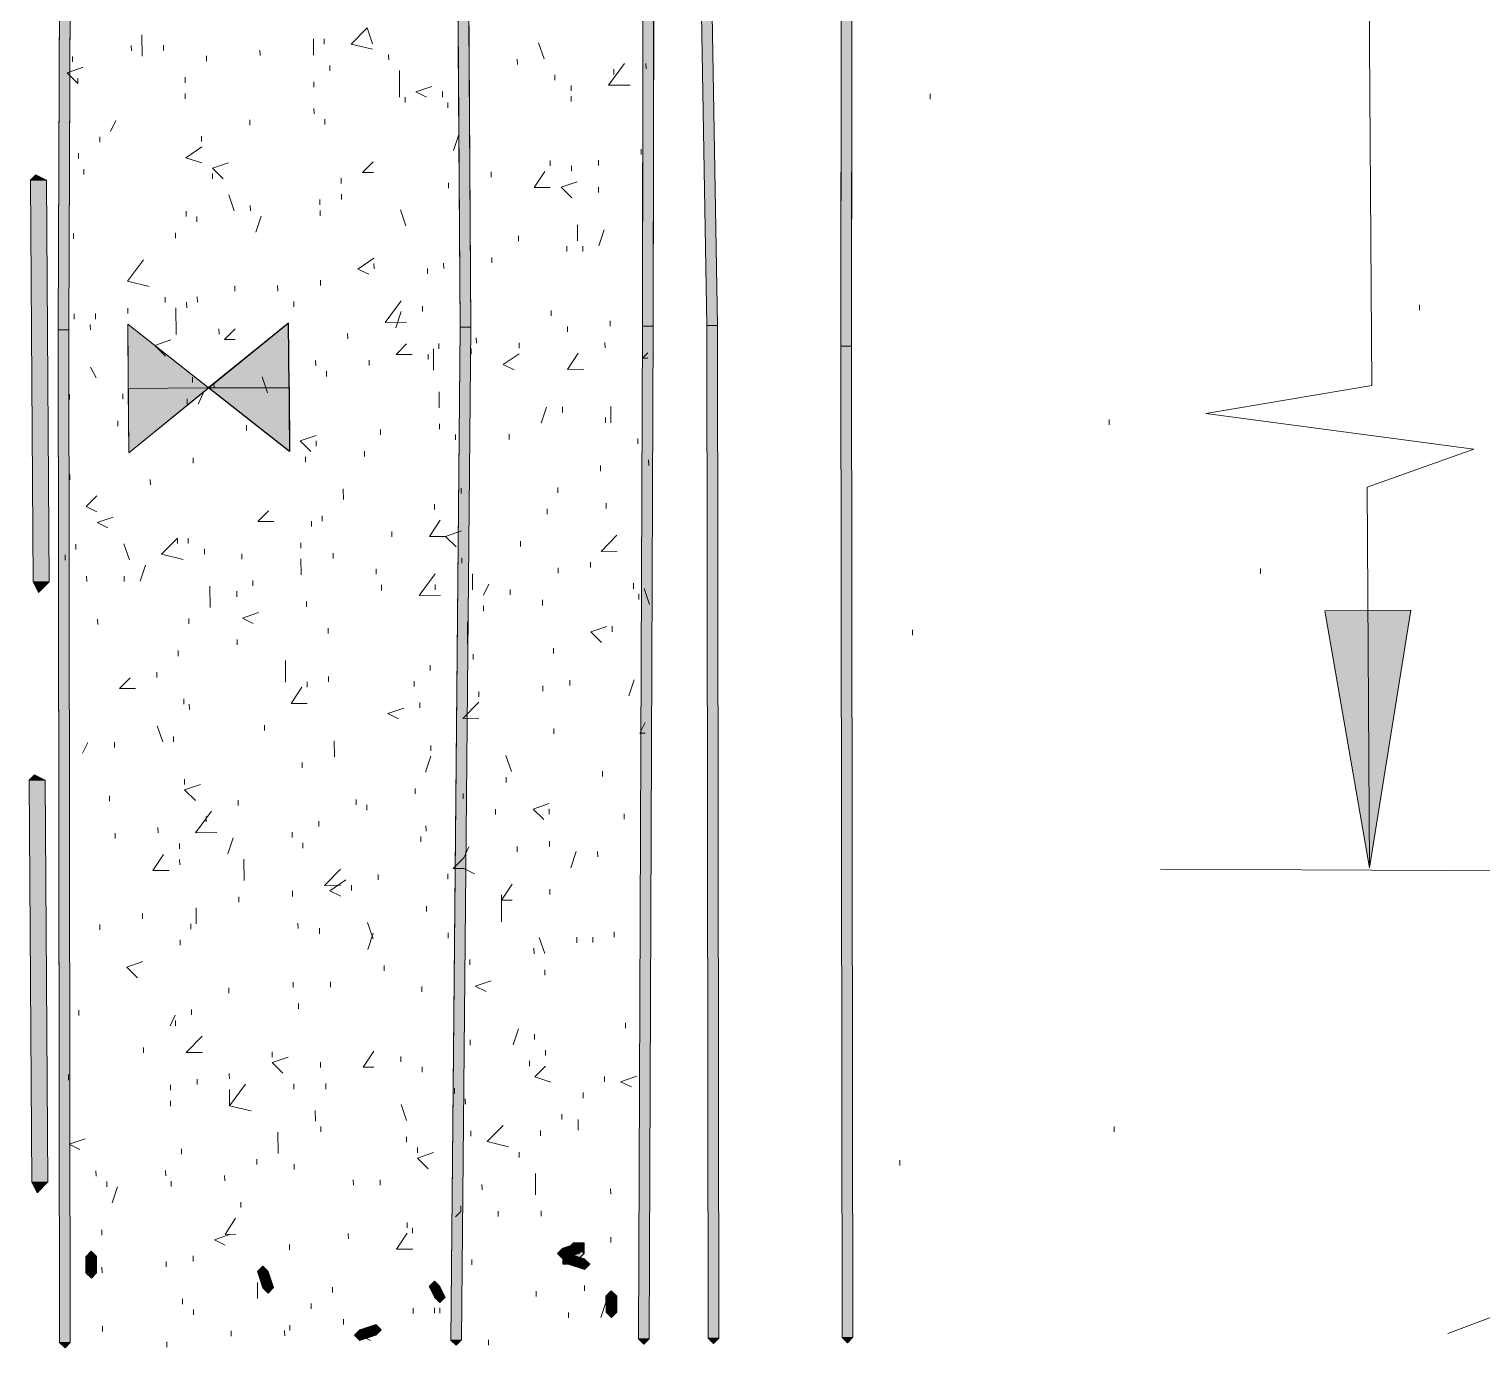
# Model space of a CAD drawing. Header units: inches. Extents: x -5728 to 15181, y 9834 to 15140.
# Drawn here: x 6660.5 to 6877.4, y 9968.1 to 10165.1 of the extents above; entities that cross this region are included whole.
import ezdxf

# ---------------------------------------------------------------- set-up
doc = ezdxf.new("R2010")
doc.units = ezdxf.units.IN
doc.header["$MEASUREMENT"] = 0
doc.linetypes.add('IMPORT-DASHEDX2 _4_', pattern=[0.1125, 0.075, -0.0375])
for name, color, linetype, lineweight in [('PDF_Geometry', 1, 'Continuous', 9), ('PDF_Solid Fills', 1, 'Continuous', 9), ('site plan converted for PDF_dwg', 1, 'Continuous', 9)]:
    doc.layers.add(name, color=color, linetype=linetype, lineweight=lineweight)

# ---------------------------------------------------------------- blocks, each defined once
blk = doc.blocks.new('site plan converted for PDF_dwg-1480341-SITE PLAN')
at = {"layer": 'PDF_Solid Fills'}
for points in [[(4639.32, 237), (4640.92, 237), (4643.32, 540.2), (4641.72, 540.2), (4640.03, 327.07)], [(4522.52, 240.2), (4524.12, 240.2), (4527.32, 539.4), (4525.72, 539.4), (4523.46, 327.85)], [(4582.52, 240.2), (4584.12, 240.2), (4584.12, 339.4), (4582.52, 339.4), (4582.52, 327.45)], [(4609.72, 240.2), (4611.32, 240.2), (4612.12, 333.8), (4610.52, 333.8), (4610.46, 327.26)], [(4518.52, 262.6), (4519.32, 263.4), (4520.92, 262.6), (4519.32, 262.6)], [(4521.72, 89), (4523.32, 89), (4524.12, 240.2), (4522.52, 240.2), (4522.12, 164.29)], [(4580.12, 89), (4581.72, 89), (4584.12, 240.2), (4582.52, 240.2), (4581.31, 163.89)], [(4608.12, 89), (4609.72, 89), (4611.32, 240.2), (4609.72, 240.2)], [(4638.52, 89), (4640.12, 89), (4640.92, 237), (4639.32, 237)], [(4519.32, 201), (4518.52, 202.6), (4520.92, 202.6)], [(4517.72, 173), (4518.52, 173.8), (4520.12, 173), (4518.52, 173)], [(4518.52, 111.4), (4517.72, 113), (4520.12, 113)], [(4525.72, 101.8), (4526.52, 102.6), (4527.32, 101.8), (4526.52, 101.8)], [(4596.92, 101), (4596.12, 101.8), (4596.92, 102.6), (4596.92, 101.8)], [(4596.92, 101), (4599.32, 101.8), (4599.32, 103.4), (4596.92, 102.6)], [(4600.12, 101.8), (4598.52, 103.4), (4600.12, 103.4)], [(4599.32, 101.8), (4599.32, 103.4), (4600.12, 102.6)], [(4525.72, 99.4), (4527.32, 99.4), (4527.32, 101.8), (4525.72, 101.8)], [(4551.32, 99.4), (4552.12, 100.2), (4552.92, 99.4), (4552.12, 99.4)], [(4600.12, 99.4), (4600.12, 101), (4597.72, 101.8), (4597.72, 100.2)], [(4600.12, 99.4), (4600.12, 101), (4600.92, 100.2)], [(4526.52, 98.6), (4525.72, 99.4), (4527.32, 99.4)], [(4552.12, 97), (4553.72, 97), (4552.92, 99.4), (4551.32, 99.4)], [(4576.92, 97), (4577.72, 97.8), (4578.52, 97), (4577.72, 97)], [(4552.92, 96.2), (4552.12, 97), (4553.72, 97)], [(4577.72, 95.4), (4579.32, 95.4), (4578.52, 97), (4576.92, 97)], [(4603.32, 95.4), (4604.12, 96.2), (4604.92, 95.4), (4604.12, 95.4)], [(4603.32, 93), (4604.92, 93), (4604.92, 95.4), (4603.32, 95.4)], [(4566.52, 89), (4568.92, 89.8), (4568.92, 91.4), (4566.52, 90.6)], [(4568.92, 89.8), (4568.92, 91.4), (4569.72, 90.6)], [(4522.52, 88.2), (4521.72, 89), (4523.32, 89)], [(4608.92, 88.2), (4608.12, 89), (4609.72, 89)], [(4619.32, 88.2), (4618.52, 89), (4620.12, 89)]]:
    blk.add_hatch(color=147, dxfattribs=at).paths.add_polyline_path(points, flags=0)
at = {"layer": 'PDF_Solid Fills', "linetype": 'IMPORT-DASHEDX2 _4_'}
for points in [[(4619.32, 240.2), (4620.92, 240.24), (4619.32, 397), (4617.72, 397), (4619.32, 240.22)], [(4518.52, 202.6), (4520.92, 202.6), (4520.92, 262.6), (4518.52, 262.6)], [(4618.52, 89), (4620.12, 89), (4620.92, 240.2), (4619.32, 240.2), (4618.53, 90.79)], [(4517.72, 113), (4520.12, 113), (4520.12, 173), (4517.72, 173), (4517.72, 116.88)], [(4598.52, 100.2), (4600.12, 101.8), (4598.52, 103.4), (4596.92, 101.8)]]:
    blk.add_hatch(color=147, dxfattribs=at).paths.add_polyline_path(points, flags=0)
at = {"layer": 'PDF_Solid Fills', "lineweight": 15}
for points in [[(4532.92, 231.4), (4544.92, 231.4), (4532.92, 241)], [(4532.92, 221.8), (4532.92, 231.4), (4544.92, 231.4)], [(4717.72, 158.6), (4724.12, 197), (4711.32, 197)], [(4596.92, 100.2), (4596.92, 101.8), (4598.52, 100.2)], [(4597.72, 100.2), (4596.92, 101), (4597.72, 101.8), (4597.72, 101)], [(4578.52, 94.6), (4577.72, 95.4), (4579.32, 95.4)], [(4604.12, 92.2), (4603.32, 93), (4604.92, 93)], [(4566.52, 89), (4565.72, 89.8), (4566.52, 90.6), (4566.52, 89.8)], [(4580.92, 88.2), (4580.12, 89), (4581.72, 89)], [(4639.32, 88.2), (4638.52, 89), (4640.12, 89)]]:
    blk.add_hatch(color=155, dxfattribs=at).paths.add_polyline_path(points, flags=0)
at = {"layer": 'PDF_Solid Fills', "lineweight": 25}
for points in [[(4544.92, 231.4), (4556.92, 231.4), (4556.92, 241)], [(4556.92, 221.8), (4544.92, 231.4), (4556.92, 231.4)]]:
    blk.add_hatch(color=165, dxfattribs=at).paths.add_polyline_path(points, flags=0)
at = {"layer": 'PDF_Geometry', "color": 155, "lineweight": 15}
for p, q in [((4535.32, 281), (4535.32, 284.2)), ((4533.72, 282.6), (4533.72, 281.8)), ((4538.52, 282.6), (4538.52, 281.8)), ((4560.92, 281), (4560.92, 283.4)), ((4562.52, 283.4), (4562.52, 282.6)), ((4584.12, 282.6), (4584.12, 281.8)), ((4595.32, 280.2), (4594.52, 282.6)), ((4524.92, 281), (4524.92, 280.2)), ((4544.92, 281), (4544.92, 280.2)), ((4552.92, 281.8), (4552.92, 281)), ((4572.12, 281), (4572.12, 280.2)), ((4591.32, 280.2), (4591.32, 279.4)), ((4541.72, 277.8), (4541.72, 277)), ((4563.32, 279.4), (4563.32, 278.6)), ((4573.72, 274.6), (4573.72, 278.6)), ((4596.92, 277.8), (4596.92, 277)), ((4605.72, 278.6), (4605.72, 277.8)), ((4610.52, 279.4), (4610.52, 278.6)), ((4560.92, 277), (4560.92, 276.2)), ((4599.32, 276.2), (4599.32, 275.4)), ((4541.72, 275.4), (4541.72, 274.6)), ((4574.52, 274.6), (4574.52, 273.8)), ((4580.12, 275.4), (4580.12, 274.6)), ((4580.92, 273.8), (4580.92, 273)), ((4599.32, 274.6), (4599.32, 273.8)), ((4652.92, 274.6), (4652.92, 273.8)), ((4530.52, 269.8), (4531.32, 271.4)), ((4551.32, 271.4), (4551.32, 270.6)), ((4560.92, 273), (4560.92, 272.2)), ((4562.52, 271.4), (4562.52, 270.6)), ((4528.92, 269), (4528.92, 268.2)), ((4544.12, 269), (4544.12, 268.2)), ((4581.72, 266.6), (4582.52, 269)), ((4525.72, 266.6), (4525.72, 265.8)), ((4596.12, 265), (4596.12, 264.2)), ((4603.32, 265), (4603.32, 264.2)), ((4609.72, 266.6), (4609.72, 265.8)), ((4526.52, 264.2), (4526.52, 263.4)), ((4545.72, 263.4), (4545.72, 262.6)), ((4564.92, 262.6), (4564.92, 261.8)), ((4587.32, 263.4), (4587.32, 262.6)), ((4599.32, 264.2), (4599.32, 263.4)), ((4580.92, 261.8), (4580.92, 261)), ((4582.52, 261.8), (4582.52, 261)), ((4584.12, 261.8), (4584.12, 261)), ((4603.32, 261), (4603.32, 260.2)), ((4548.92, 257.8), (4548.12, 260.2)), ((4551.32, 258.6), (4551.32, 257.8)), ((4561.72, 259.4), (4561.72, 258.6)), ((4564.92, 260.2), (4564.92, 259.4)), ((4541.72, 257.8), (4541.72, 257)), ((4543.32, 257), (4543.32, 256.2)), ((4552.12, 254.6), (4552.92, 257)), ((4561.72, 257.8), (4561.72, 257)), ((4574.52, 255.4), (4573.72, 257.8)), ((4524.92, 254.6), (4524.92, 253.8)), ((4540.12, 254.6), (4540.12, 253.8)), ((4591.32, 253.8), (4591.32, 253)), ((4600.12, 253), (4600.12, 255.4)), ((4603.32, 252.2), (4604.12, 254.6)), ((4598.52, 252.2), (4598.52, 251.4)), ((4600.92, 252.2), (4600.92, 251.4)), ((4569.72, 249.8), (4569.72, 249)), ((4580.12, 249.8), (4580.12, 249)), ((4587.32, 250.6), (4587.32, 249.8)), ((4561.72, 247.4), (4561.72, 246.6)), ((4577.72, 249), (4577.72, 248.2)), ((4548.92, 246.6), (4548.92, 245.8)), ((4555.32, 246.6), (4555.32, 245.8)), ((4532.92, 243.4), (4532.92, 242.6)), ((4538.52, 245), (4538.52, 244.2)), ((4540.12, 239.4), (4540.12, 243.4)), ((4541.72, 244.2), (4541.72, 243.4)), ((4543.32, 245), (4543.32, 244.2)), ((4557.72, 244.2), (4557.72, 243.4)), ((4576.92, 243.4), (4576.92, 242.6)), ((4524.92, 242.6), (4524.92, 241.8)), ((4527.32, 241), (4527.32, 240.2)), ((4528.12, 242.6), (4528.12, 241.8)), ((4572.92, 240.2), (4573.72, 242.6)), ((4596.12, 242.6), (4596.12, 241.8)), ((4604.92, 241), (4604.92, 240.2)), ((4725.72, 242.6), (4725.72, 241.8)), ((4546.52, 240.2), (4546.52, 239.4)), ((4565.72, 239.4), (4565.72, 238.6)), ((4584.92, 238.6), (4584.92, 237.8)), ((4598.52, 240.2), (4598.52, 239.4)), ((4578.52, 233.8), (4578.52, 237)), ((4579.32, 237.8), (4579.32, 237)), ((4584.12, 237), (4584.12, 236.2)), ((4591.32, 237.8), (4591.32, 237)), ((4604.12, 237.8), (4604.12, 237)), ((4528.12, 233), (4527.32, 234.6)), ((4560.92, 235.4), (4560.92, 234.6)), ((4568.92, 235.4), (4568.92, 234.6)), ((4577.72, 236.2), (4577.72, 235.4)), ((4542.52, 233), (4542.52, 232.2)), ((4545.72, 232.2), (4545.72, 231.4)), ((4553.72, 230.6), (4552.92, 233)), ((4562.52, 233.8), (4562.52, 233)), ((4524.12, 230.6), (4524.12, 229.8)), ((4532.12, 230.6), (4532.12, 229.8)), ((4543.32, 229), (4544.12, 230.6)), ((4579.32, 228.2), (4579.32, 230.6)), ((4541.72, 229.8), (4541.72, 229)), ((4594.52, 225.8), (4595.32, 228.2)), ((4597.72, 228.2), (4597.72, 227.4)), ((4604.92, 225.8), (4604.92, 228.2)), ((4531.32, 226.6), (4531.32, 225.8)), ((4550.52, 225.8), (4550.52, 225)), ((4579.32, 225.8), (4579.32, 225)), ((4604.12, 226.6), (4604.12, 225.8)), ((4679.32, 225.8), (4679.32, 225)), ((4560.92, 223.4), (4560.92, 222.6)), ((4570.52, 225), (4570.52, 224.2)), ((4581.72, 224.2), (4581.72, 223.4)), ((4589.72, 224.2), (4589.72, 223.4)), ((4608.92, 223.4), (4608.92, 222.6)), ((4568.12, 221.8), (4568.12, 221)), ((4542.52, 221), (4542.52, 220.2)), ((4559.32, 221), (4559.32, 220.2)), ((4603.32, 219.4), (4603.32, 218.6)), ((4524.12, 218.6), (4524.12, 217.8)), ((4536.12, 217.8), (4536.12, 217)), ((4564.92, 214.6), (4564.92, 216.2)), ((4582.52, 216.2), (4582.52, 215.4)), ((4596.92, 216.2), (4596.92, 215.4)), ((4578.52, 213.8), (4578.52, 213)), ((4595.32, 213), (4595.32, 212.2)), ((4604.12, 213.8), (4604.12, 213)), ((4560.12, 211.4), (4560.12, 210.6)), ((4561.72, 212.2), (4561.72, 211.4)), ((4524.92, 208.2), (4524.92, 207.4)), ((4532.92, 205.8), (4532.12, 208.2)), ((4541.72, 209), (4541.72, 208.2)), ((4558.52, 208.2), (4558.52, 207.4)), ((4572.12, 209.8), (4572.12, 209)), ((4580.12, 209), (4581.72, 207.4)), ((4591.32, 208.2), (4591.32, 207.4)), ((4523.32, 206.6), (4523.32, 205.8)), ((4544.12, 207.4), (4544.12, 206.6)), ((4549.72, 206.6), (4549.72, 205.8)), ((4563.32, 206.6), (4563.32, 205.8)), ((4534.52, 202.6), (4535.32, 205)), ((4558.52, 203.4), (4558.52, 205.8)), ((4569.72, 204.2), (4569.72, 203.4)), ((4582.52, 205.8), (4582.52, 205)), ((4596.92, 204.2), (4596.92, 203.4)), ((4601.72, 205), (4601.72, 204.2)), ((4526.52, 203.4), (4526.52, 202.6)), ((4532.12, 203.4), (4532.12, 202.6)), ((4544.92, 198.6), (4544.92, 201.8)), ((4551.32, 202.6), (4551.32, 201.8)), ((4570.52, 201.8), (4570.52, 201)), ((4578.52, 201.8), (4578.52, 201)), ((4584.12, 201), (4584.12, 203.4)), ((4585.72, 200.2), (4586.52, 201.8)), ((4608.12, 201.8), (4608.12, 201)), ((4701.72, 203.4), (4701.72, 202.6)), ((4548.92, 201), (4548.92, 200.2)), ((4589.72, 201), (4589.72, 200.2)), ((4608.92, 200.2), (4608.92, 199.4)), ((4610.52, 198.6), (4609.72, 201)), ((4559.32, 199.4), (4559.32, 198.6)), ((4585.72, 198.6), (4585.72, 197.8)), ((4594.52, 199.4), (4594.52, 198.6)), ((4528.12, 197), (4528.12, 196.2)), ((4541.72, 197), (4541.72, 196.2)), ((4562.52, 195.4), (4562.52, 194.6)), ((4583.32, 193), (4583.32, 196.2)), ((4604.92, 195.4), (4604.92, 194.6)), ((4548.92, 193.8), (4548.92, 193)), ((4649.72, 194.6), (4649.72, 193.8)), ((4540.12, 192.2), (4540.12, 191.4)), ((4584.12, 191.4), (4584.12, 190.6)), ((4596.12, 192.2), (4596.12, 191.4)), ((4536.92, 189), (4536.92, 188.2)), ((4577.72, 189.8), (4577.72, 189)), ((4559.32, 187.4), (4559.32, 186.6)), ((4562.52, 188.2), (4562.52, 187.4)), ((4575.32, 187.4), (4575.32, 186.6)), ((4594.52, 186.6), (4594.52, 185.8)), ((4598.52, 187.4), (4598.52, 186.6)), ((4607.32, 185), (4608.12, 187.4)), ((4540.92, 185), (4540.92, 184.2)), ((4584.92, 185.8), (4584.92, 185)), ((4541.72, 184.2), (4541.72, 183.4)), ((4576.12, 184.2), (4576.12, 183.4)), ((4537.72, 178.6), (4536.92, 181)), ((4552.92, 181), (4552.92, 180.2)), ((4596.12, 180.2), (4596.12, 179.4)), ((4525.72, 177), (4526.52, 178.6)), ((4530.52, 178.6), (4530.52, 177.8)), ((4539.32, 179.4), (4539.32, 178.6)), ((4563.32, 176.2), (4563.32, 178.6)), ((4576.92, 173.8), (4577.72, 176.2)), ((4577.72, 177.8), (4577.72, 177)), ((4589.72, 173.8), (4588.92, 176.2)), ((4558.52, 175.4), (4558.52, 174.6)), ((4603.32, 173.8), (4603.32, 173)), ((4540.92, 173), (4540.92, 172.2)), ((4575.32, 171.4), (4575.32, 170.6)), ((4588.92, 173), (4588.92, 172.2)), ((4529.72, 170.6), (4529.72, 169.8)), ((4548.92, 169.8), (4548.92, 169)), ((4566.52, 169.8), (4566.52, 169)), ((4582.52, 170.6), (4582.52, 169.8)), ((4544.12, 167.4), (4544.12, 166.6)), ((4568.12, 169), (4568.12, 168.2)), ((4587.32, 168.2), (4587.32, 167.4)), ((4595.32, 168.2), (4595.32, 167.4)), ((4606.52, 167.4), (4606.52, 166.6)), ((4530.52, 165), (4530.52, 164.2)), ((4536.92, 165.8), (4536.92, 165)), ((4556.92, 165), (4556.92, 164.2)), ((4560.92, 166.6), (4560.92, 165.8)), ((4576.92, 165.8), (4576.92, 165)), ((4540.12, 163.4), (4540.12, 162.6)), ((4547.32, 161.8), (4548.12, 164.2)), ((4558.52, 163.4), (4558.52, 162.6)), ((4576.12, 164.2), (4576.12, 163.4)), ((4595.32, 163.4), (4595.32, 162.6)), ((4540.12, 161), (4540.12, 160.2)), ((4549.72, 157.8), (4549.72, 161)), ((4590.52, 162.6), (4590.52, 161.8)), ((4598.52, 159.4), (4599.32, 161.8)), ((4602.52, 161.8), (4602.52, 161)), ((4569.72, 158.6), (4569.72, 157.8)), ((4580.12, 158.6), (4580.12, 157.8)), ((4757.72, 157.8), (4686.52, 158.6)), ((4556.92, 156.2), (4556.92, 155.4)), ((4565.72, 157), (4565.72, 156.2)), ((4595.32, 156.2), (4595.32, 155.4)), ((4548.92, 155.4), (4548.92, 154.6)), ((4588.12, 151.4), (4588.12, 155.4)), ((4534.52, 153), (4534.52, 152.2)), ((4542.52, 151.4), (4542.52, 153.8)), ((4576.92, 153.8), (4576.92, 153)), ((4528.12, 151.4), (4528.12, 150.6)), ((4541.72, 151.4), (4541.72, 150.6)), ((4557.72, 151.4), (4557.72, 150.6)), ((4560.92, 150.6), (4560.92, 149.8)), ((4568.92, 149), (4568.12, 151.4)), ((4568.12, 147.4), (4568.92, 149.8)), ((4580.12, 149.8), (4580.12, 149)), ((4604.92, 149.8), (4604.92, 149)), ((4540.12, 149), (4540.12, 148.2)), ((4594.52, 146.6), (4593.72, 149)), ((4599.32, 149), (4599.32, 148.2)), ((4601.72, 149), (4601.72, 148.2)), ((4583.32, 145.8), (4583.32, 145)), ((4592.92, 147.4), (4592.92, 146.6)), ((4570.52, 145), (4570.52, 144.2)), ((4594.52, 144.2), (4594.52, 143.4)), ((4547.32, 141.8), (4547.32, 141)), ((4556.92, 142.6), (4556.92, 141.8)), ((4562.52, 142.6), (4562.52, 141.8)), ((4576.12, 141.8), (4576.12, 141)), ((4557.72, 139.4), (4557.72, 138.6)), ((4524.92, 138.6), (4524.92, 137.8)), ((4538.52, 136.2), (4539.32, 137.8)), ((4539.32, 137), (4539.32, 136.2)), ((4541.72, 138.6), (4541.72, 137.8)), ((4589.72, 133), (4590.52, 135.4)), ((4592.92, 134.6), (4592.92, 133.8)), ((4606.52, 136.2), (4606.52, 135.4)), ((4534.52, 133), (4534.52, 132.2)), ((4583.32, 133.8), (4583.32, 133)), ((4553.72, 132.2), (4553.72, 131.4)), ((4560.92, 130.6), (4560.92, 129.8)), ((4572.92, 131.4), (4572.92, 130.6)), ((4592.12, 130.6), (4592.12, 129.8)), ((4594.52, 132.2), (4594.52, 131.4)), ((4523.32, 129), (4523.32, 128.2)), ((4542.52, 128.2), (4542.52, 127.4)), ((4547.32, 129), (4547.32, 128.2)), ((4576.12, 129.8), (4576.12, 129)), ((4603.32, 128.2), (4603.32, 127.4)), ((4538.52, 127.4), (4538.52, 126.6)), ((4556.92, 127.4), (4556.92, 126.6)), ((4561.72, 127.4), (4561.72, 126.6)), ((4580.92, 126.6), (4580.92, 125.8)), ((4600.12, 125.8), (4600.12, 125)), ((4538.52, 125), (4538.52, 124.2)), ((4547.32, 124.2), (4550.52, 123.4)), ((4573.72, 121.8), (4572.92, 124.2)), ((4582.52, 125), (4582.52, 124.2)), ((4560.12, 121.8), (4560.12, 123.4)), ((4596.92, 122.6), (4596.92, 121.8)), ((4599.32, 120.2), (4599.32, 121.8)), ((4554.52, 117), (4554.52, 120.2)), ((4560.92, 121), (4560.92, 120.2)), ((4573.72, 119.4), (4573.72, 118.6)), ((4583.32, 120.2), (4583.32, 119.4)), ((4593.72, 120.2), (4593.72, 119.4)), ((4679.32, 120.2), (4679.32, 119.4)), ((4540.12, 117.8), (4540.12, 117)), ((4575.32, 117.8), (4575.32, 117)), ((4551.32, 116.2), (4551.32, 115.4)), ((4556.92, 115.4), (4556.92, 114.6)), ((4590.52, 117), (4590.52, 116.2)), ((4647.32, 115.4), (4647.32, 114.6)), ((4527.32, 114.6), (4527.32, 113.8)), ((4528.92, 113), (4528.92, 112.2)), ((4537.72, 114.6), (4537.72, 113.8)), ((4538.52, 113), (4538.52, 112.2)), ((4546.52, 113.8), (4546.52, 113)), ((4565.72, 113), (4565.72, 112.2)), ((4569.72, 113), (4569.72, 112.2)), ((4592.92, 110.6), (4592.92, 113.8)), ((4529.72, 109.8), (4530.52, 112.2)), ((4584.92, 112.2), (4584.92, 111.4)), ((4604.12, 111.4), (4604.12, 110.6)), ((4548.92, 109.8), (4548.92, 109)), ((4573.72, 106.6), (4573.72, 105.8)), ((4587.32, 108.2), (4587.32, 107.4)), ((4593.72, 108.2), (4593.72, 107.4)), ((4528.12, 105.8), (4528.12, 105)), ((4564.92, 105), (4564.92, 104.2)), ((4574.52, 105.8), (4574.52, 105)), ((4604.12, 104.2), (4604.12, 103.4)), ((4556.12, 103.4), (4556.12, 102.6)), ((4528.12, 100.2), (4528.12, 99.4)), ((4537.72, 101), (4537.72, 100.2)), ((4541.72, 101.8), (4541.72, 101)), ((4583.32, 101), (4583.32, 100.2)), ((4596.92, 101.8), (4598.52, 100.2)), ((4551.32, 95.4), (4551.32, 97.8)), ((4562.52, 97), (4562.52, 96.2)), ((4592.92, 96.2), (4592.92, 95.4)), ((4600.12, 97), (4600.12, 96.2)), ((4540.12, 95.4), (4540.12, 94.6)), ((4541.72, 93.8), (4541.72, 93)), ((4559.32, 94.6), (4559.32, 93.8)), ((4574.52, 93.8), (4574.52, 93)), ((4577.72, 93.8), (4577.72, 93)), ((4578.52, 93.8), (4578.52, 93)), ((4602.52, 92.2), (4603.32, 94.6)), ((4528.12, 91.4), (4528.12, 90.6)), ((4556.12, 91.4), (4556.12, 90.6)), ((4564.12, 92.2), (4564.12, 91.4)), ((4597.72, 93), (4597.72, 92.2)), ((4537.72, 89), (4537.72, 88.2)), ((4547.32, 90.6), (4547.32, 89.8)), ((4555.32, 90.6), (4555.32, 89.8)), ((4585.72, 89), (4585.72, 88.2))]:
    blk.add_line(p, q, dxfattribs=at)
at = {"layer": 'PDF_Geometry', "color": 147, "flags": 128}
for points in [[(4639.32, 237), (4640.92, 237), (4643.32, 540.2), (4641.72, 540.2)], [(4522.52, 240.2), (4524.12, 240.2), (4527.32, 539.4), (4525.72, 539.4)], [(4620.12, 240.2), (4620.92, 240.2), (4619.32, 397), (4617.72, 397), (4619.32, 240.2)], [(4582.52, 240.2), (4584.12, 240.2), (4584.12, 339.4), (4582.52, 339.4)], [(4609.72, 240.2), (4611.32, 240.2), (4612.12, 333.8), (4610.52, 333.8)]]:
    blk.add_lwpolyline(points, close=True, dxfattribs=at)
at = {"layer": 'PDF_Geometry', "color": 155, "lineweight": 15, "flags": 128}
for points in [[(4718.52, 303.4), (4718.52, 230.6), (4693.72, 226.6), (4733.72, 221), (4717.72, 215.4), (4717.72, 158.6)], [(4569.72, 282.6), (4568.92, 285), (4566.52, 282.6), (4569.72, 281.8)], [(4525.72, 277.8), (4525.72, 277), (4524.12, 278.6), (4526.52, 279.4)], [(4608.12, 276.2), (4604.92, 276.2), (4607.32, 279.4)], [(4577.72, 274.6), (4576.12, 275.4), (4578.52, 276.2)], [(4544.12, 265), (4541.72, 265.8), (4544.12, 267.4)], [(4547.32, 262.6), (4545.72, 264.2), (4548.12, 265)], [(4569.72, 263.4), (4568.12, 263.4), (4569.72, 265)], [(4596.12, 261), (4593.72, 261), (4595.32, 263.4)], [(4599.32, 259.4), (4597.72, 261), (4600.12, 261.8)], [(4536.12, 246.6), (4532.92, 247.4), (4535.32, 250.6)], [(4568.92, 248.2), (4567.32, 249), (4569.72, 250.6)], [(4574.52, 241), (4571.32, 241), (4573.72, 244.2)], [(4538.52, 236.2), (4536.92, 237.8), (4539.32, 238.6)], [(4548.92, 238.6), (4547.32, 238.6), (4548.92, 240.2)], [(4575.32, 236.2), (4572.92, 236.2), (4574.52, 237.8)], [(4590.52, 233.8), (4588.92, 234.6), (4591.32, 236.2)], [(4600.92, 233.8), (4598.52, 233.8), (4600.12, 236.2)], [(4610.52, 235.4), (4609.72, 235.4), (4610.52, 236.2)], [(4560.12, 221.8), (4558.52, 223.4), (4560.92, 224.2)], [(4528.12, 213), (4526.52, 213.8), (4528.12, 215.4)], [(4554.52, 211.4), (4552.12, 211.4), (4553.72, 213)], [(4529.72, 210.6), (4528.12, 211.4), (4530.52, 212.2)], [(4582.52, 209.8), (4580.12, 209), (4577.72, 209), (4579.32, 211.4)], [(4540.92, 205.8), (4537.72, 206.6), (4540.12, 209), (4540.12, 208.2)], [(4605.72, 206.6), (4603.32, 206.6), (4605.72, 209)], [(4579.32, 200.2), (4576.12, 200.2), (4578.52, 203.4)], [(4551.32, 196.2), (4549.72, 197), (4552.12, 197.8)], [(4603.32, 193), (4601.72, 194.6), (4604.12, 195.4)], [(4556.12, 187.4), (4556.12, 188.2), (4556.12, 190.6)], [(4533.72, 186.6), (4531.32, 186.6), (4532.92, 188.2)], [(4559.32, 184.2), (4556.92, 184.2), (4558.52, 186.6)], [(4572.92, 181.8), (4571.32, 182.6), (4573.72, 183.4)], [(4584.92, 181.8), (4582.52, 181.8), (4584.92, 184.2)], [(4609.72, 179.4), (4608.92, 179.4), (4609.72, 181)], [(4542.52, 169.8), (4540.92, 171.4), (4543.32, 172.2)], [(4545.72, 165), (4542.52, 165), (4544.92, 168.2)], [(4594.52, 166.6), (4592.92, 168.2), (4595.32, 169)], [(4538.52, 159.4), (4536.12, 159.4), (4537.72, 161.8)], [(4584.12, 158.6), (4582.52, 159.4), (4580.92, 159.4), (4582.52, 161), (4583.32, 162.6)], [(4564.12, 157), (4561.72, 157), (4564.12, 159.4)], [(4564.12, 155.4), (4562.52, 156.2), (4564.92, 157.8)], [(4589.72, 154.6), (4588.12, 154.6), (4589.72, 157)], [(4533.72, 143.4), (4532.12, 145), (4534.52, 145.8)], [(4585.72, 141), (4584.12, 141.8), (4586.52, 142.6)], [(4543.32, 132.2), (4540.92, 132.2), (4543.32, 134.6)], [(4555.32, 129), (4553.72, 130.6), (4556.12, 131.4)], [(4568.92, 129.8), (4567.32, 129.8), (4568.92, 132.2)], [(4595.32, 127.4), (4592.92, 128.2), (4594.52, 129.8)], [(4607.32, 126.6), (4605.72, 127.4), (4608.12, 128.2)], [(4549.72, 127.4), (4547.32, 124.2), (4547.32, 126.6)], [(4524.92, 117.8), (4523.32, 118.6), (4525.72, 119.4)], [(4588.92, 117.8), (4585.72, 118.6), (4588.12, 121)], [(4576.92, 114.6), (4575.32, 116.2), (4577.72, 117)], [(4580.92, 107.4), (4581.72, 108.2), (4581.72, 109)], [(4548.12, 105), (4546.52, 105), (4548.12, 107.4)], [(4546.52, 103.4), (4544.92, 104.2), (4547.32, 105)], [(4574.52, 102.6), (4572.12, 102.6), (4573.72, 105)], [(4728.92, 89), (4737.72, 92.2), (4736.12, 89)], [(4566.52, 89), (4566.52, 89.8), (4568.12, 89)]]:
    blk.add_lwpolyline(points, dxfattribs=at)
at = {"layer": 'PDF_Geometry', "color": 147, "flags": 128}
for points in [[(4518.52, 262.6), (4519.32, 263.4), (4520.92, 262.6)], [(4520.92, 202.6), (4520.92, 262.6), (4518.52, 262.6), (4518.52, 202.6), (4519.32, 202.6), (4520.92, 202.6), (4519.32, 201), (4518.52, 202.6)], [(4523.32, 89), (4522.52, 88.2), (4521.72, 89), (4523.32, 89), (4524.12, 240.2), (4522.52, 240.2), (4521.72, 89)], [(4581.72, 89), (4580.92, 88.2), (4580.12, 89), (4581.72, 89), (4584.12, 240.2), (4582.52, 240.2), (4580.12, 89)], [(4609.72, 89), (4608.92, 88.2), (4608.12, 89), (4609.72, 89), (4611.32, 240.2), (4609.72, 240.2), (4608.12, 89)], [(4620.12, 89), (4620.92, 240.2), (4619.32, 240.2), (4618.52, 89), (4619.32, 89), (4620.12, 89), (4619.32, 88.2), (4618.52, 89)], [(4640.12, 89), (4639.32, 88.2), (4638.52, 89), (4640.12, 89), (4640.92, 237), (4639.32, 237), (4638.52, 89)], [(4517.72, 173), (4518.52, 173.8), (4520.12, 173)], [(4520.12, 113), (4520.12, 173), (4517.72, 173), (4517.72, 113), (4518.52, 113), (4520.12, 113), (4518.52, 111.4), (4517.72, 113)], [(4525.72, 101.8), (4526.52, 102.6), (4527.32, 101.8)], [(4596.92, 101), (4596.12, 101.8), (4596.92, 102.6), (4596.92, 101), (4599.32, 101.8), (4599.32, 103.4), (4596.92, 102.6)], [(4598.52, 100.2), (4596.92, 100.2), (4596.92, 101.8), (4597.72, 101), (4598.52, 100.2), (4600.12, 101.8), (4599.32, 102.6), (4598.52, 103.4), (4596.92, 101.8)], [(4598.52, 103.4), (4600.12, 103.4), (4600.12, 101.8)], [(4599.32, 103.4), (4600.12, 102.6), (4599.32, 101.8)], [(4527.32, 99.4), (4526.52, 98.6), (4525.72, 99.4), (4527.32, 99.4), (4527.32, 101.8), (4525.72, 101.8), (4525.72, 99.4)], [(4551.32, 99.4), (4552.12, 100.2), (4552.92, 99.4)], [(4597.72, 100.2), (4596.92, 101), (4597.72, 101.8), (4597.72, 100.2), (4600.12, 99.4), (4600.12, 101), (4597.72, 101.8)], [(4600.12, 101), (4600.92, 100.2), (4600.12, 99.4)], [(4553.72, 97), (4552.92, 96.2), (4552.12, 97), (4553.72, 97), (4552.92, 99.4), (4551.32, 99.4), (4552.12, 97)], [(4576.92, 97), (4577.72, 97.8), (4578.52, 97)], [(4579.32, 95.4), (4578.52, 94.6), (4577.72, 95.4), (4579.32, 95.4), (4578.52, 97), (4576.92, 97), (4577.72, 95.4)], [(4603.32, 95.4), (4604.12, 96.2), (4604.92, 95.4)], [(4604.92, 93), (4604.12, 92.2), (4603.32, 93), (4604.92, 93), (4604.92, 95.4), (4603.32, 95.4), (4603.32, 93)], [(4566.52, 89), (4565.72, 89.8), (4566.52, 90.6), (4566.52, 89), (4568.92, 89.8), (4568.92, 91.4), (4566.52, 90.6)], [(4568.92, 91.4), (4569.72, 90.6), (4568.92, 89.8)]]:
    blk.add_lwpolyline(points, dxfattribs=at)
at = {"layer": 'PDF_Geometry', "color": 155, "lineweight": 15, "flags": 128}
for points in [[(4532.92, 221.8), (4532.92, 241), (4544.92, 231.4), (4556.92, 241), (4556.92, 221.8), (4544.92, 231.4)], [(4532.92, 241), (4556.92, 221.8), (4556.92, 241), (4532.92, 221.8)], [(4610.52, 219.4), (4610.52, 220.2)]]:
    blk.add_lwpolyline(points, close=True, dxfattribs=at)
at = {"layer": 'PDF_Solid Fills', "color": 147}
for p, q in [((4640.92, 237), (4643.32, 540.2)), ((4524.12, 240.2), (4527.32, 539.4)), ((4584.12, 240.2), (4584.12, 339.4)), ((4611.32, 240.2), (4612.12, 333.8)), ((4523.46, 327.85), (4522.52, 240.2)), ((4582.52, 327.45), (4582.52, 240.2)), ((4610.46, 327.26), (4609.72, 240.2)), ((4640.03, 327.07), (4639.32, 237)), ((4518.52, 262.6), (4519.32, 263.4)), ((4519.32, 262.6), (4518.52, 262.6)), ((4519.32, 263.4), (4520.92, 262.6)), ((4520.92, 262.6), (4519.32, 262.6)), ((4522.52, 240.2), (4522.12, 164.29)), ((4524.12, 240.2), (4522.52, 240.2)), ((4522.52, 240.2), (4524.12, 240.2)), ((4523.32, 89), (4524.12, 240.2)), ((4582.52, 240.2), (4581.31, 163.89)), ((4581.72, 89), (4584.12, 240.2)), ((4584.12, 240.2), (4582.52, 240.2)), ((4582.52, 240.2), (4584.12, 240.2)), ((4609.72, 240.2), (4608.12, 89)), ((4609.72, 89), (4611.32, 240.2)), ((4611.32, 240.2), (4609.72, 240.2)), ((4609.72, 240.2), (4611.32, 240.2)), ((4639.32, 237), (4638.52, 89)), ((4640.92, 237), (4639.32, 237)), ((4639.32, 237), (4640.92, 237)), ((4640.12, 89), (4640.92, 237)), ((4519.32, 201), (4518.52, 202.6)), ((4518.52, 202.6), (4520.92, 202.6)), ((4520.92, 202.6), (4519.32, 201)), ((4517.72, 173), (4518.52, 173.8)), ((4518.52, 173.8), (4520.12, 173)), ((4518.52, 173), (4517.72, 173)), ((4520.12, 173), (4518.52, 173)), ((4522.12, 164.29), (4521.72, 89)), ((4581.31, 163.89), (4580.12, 89)), ((4518.52, 111.4), (4517.72, 113)), ((4517.72, 113), (4520.12, 113)), ((4520.12, 113), (4518.52, 111.4)), ((4525.72, 101.8), (4526.52, 102.6)), ((4526.52, 102.6), (4527.32, 101.8)), ((4596.12, 101.8), (4596.92, 102.6)), ((4599.32, 103.4), (4596.92, 102.6)), ((4596.92, 102.6), (4596.92, 101.8)), ((4596.92, 102.6), (4596.92, 101)), ((4600.12, 101.8), (4598.52, 103.4)), ((4598.52, 103.4), (4600.12, 103.4)), ((4599.32, 101.8), (4599.32, 103.4)), ((4599.32, 101.8), (4599.32, 103.4)), ((4599.32, 103.4), (4600.12, 102.6)), ((4600.12, 102.6), (4599.32, 101.8)), ((4600.12, 103.4), (4600.12, 101.8)), ((4527.32, 101.8), (4525.72, 101.8)), ((4525.72, 101.8), (4525.72, 99.4)), ((4526.52, 101.8), (4525.72, 101.8)), ((4527.32, 101.8), (4526.52, 101.8)), ((4527.32, 99.4), (4527.32, 101.8)), ((4551.32, 99.4), (4552.12, 100.2)), ((4552.12, 100.2), (4552.92, 99.4)), ((4596.92, 101), (4596.12, 101.8)), ((4596.92, 101.8), (4596.92, 101)), ((4596.92, 101), (4599.32, 101.8)), ((4600.12, 101), (4597.72, 101.8)), ((4597.72, 101.8), (4597.72, 100.2)), ((4597.72, 100.2), (4600.12, 99.4)), ((4600.12, 99.4), (4600.12, 101)), ((4600.12, 99.4), (4600.12, 101)), ((4600.12, 101), (4600.92, 100.2)), ((4600.92, 100.2), (4600.12, 99.4)), ((4526.52, 98.6), (4525.72, 99.4)), ((4525.72, 99.4), (4527.32, 99.4)), ((4525.72, 99.4), (4527.32, 99.4)), ((4527.32, 99.4), (4526.52, 98.6)), ((4552.92, 99.4), (4551.32, 99.4)), ((4551.32, 99.4), (4552.12, 97)), ((4552.12, 99.4), (4551.32, 99.4)), ((4552.92, 99.4), (4552.12, 99.4)), ((4553.72, 97), (4552.92, 99.4)), ((4576.92, 97), (4577.72, 97.8)), ((4577.72, 97.8), (4578.52, 97)), ((4552.92, 96.2), (4552.12, 97)), ((4552.12, 97), (4553.72, 97)), ((4552.12, 97), (4553.72, 97)), ((4553.72, 97), (4552.92, 96.2)), ((4578.52, 97), (4576.92, 97)), ((4576.92, 97), (4577.72, 95.4)), ((4577.72, 97), (4576.92, 97)), ((4578.52, 97), (4577.72, 97)), ((4579.32, 95.4), (4578.52, 97)), ((4603.32, 95.4), (4604.12, 96.2)), ((4604.12, 96.2), (4604.92, 95.4)), ((4577.72, 95.4), (4579.32, 95.4)), ((4604.92, 95.4), (4603.32, 95.4)), ((4603.32, 95.4), (4603.32, 93)), ((4604.12, 95.4), (4603.32, 95.4)), ((4604.92, 95.4), (4604.12, 95.4)), ((4604.92, 93), (4604.92, 95.4)), ((4568.92, 91.4), (4566.52, 90.6)), ((4568.92, 89.8), (4568.92, 91.4)), ((4568.92, 89.8), (4568.92, 91.4)), ((4568.92, 91.4), (4569.72, 90.6)), ((4603.32, 93), (4604.92, 93)), ((4522.52, 88.2), (4521.72, 89)), ((4521.72, 89), (4523.32, 89)), ((4521.72, 89), (4523.32, 89)), ((4523.32, 89), (4522.52, 88.2)), ((4566.52, 90.6), (4566.52, 89)), ((4566.52, 89), (4568.92, 89.8)), ((4569.72, 90.6), (4568.92, 89.8)), ((4580.12, 89), (4581.72, 89)), ((4608.92, 88.2), (4608.12, 89)), ((4608.12, 89), (4609.72, 89)), ((4608.12, 89), (4609.72, 89)), ((4609.72, 89), (4608.92, 88.2)), ((4619.32, 88.2), (4618.52, 89)), ((4618.52, 89), (4620.12, 89)), ((4620.12, 89), (4619.32, 88.2)), ((4638.52, 89), (4640.12, 89))]:
    blk.add_line(p, q, dxfattribs=at)
at = {"layer": 'PDF_Solid Fills', "color": 155, "lineweight": 15}
for p, q in [((4544.92, 231.4), (4532.92, 241)), ((4532.92, 241), (4532.92, 231.4)), ((4532.92, 231.4), (4544.92, 231.4)), ((4532.92, 221.8), (4532.92, 231.4)), ((4532.92, 231.4), (4544.92, 231.4)), ((4544.92, 231.4), (4532.92, 221.8)), ((4724.12, 197), (4711.32, 197)), ((4711.32, 197), (4717.72, 158.6)), ((4717.72, 158.6), (4724.12, 197)), ((4596.92, 100.2), (4596.92, 101.8)), ((4596.92, 101.8), (4598.52, 100.2)), ((4596.92, 101), (4597.72, 101.8)), ((4597.72, 100.2), (4596.92, 101)), ((4598.52, 100.2), (4596.92, 100.2)), ((4597.72, 101.8), (4597.72, 101)), ((4597.72, 101), (4597.72, 100.2)), ((4578.52, 94.6), (4577.72, 95.4)), ((4577.72, 95.4), (4579.32, 95.4)), ((4579.32, 95.4), (4578.52, 94.6)), ((4604.12, 92.2), (4603.32, 93)), ((4603.32, 93), (4604.92, 93)), ((4604.92, 93), (4604.12, 92.2)), ((4565.72, 89.8), (4566.52, 90.6)), ((4566.52, 89), (4565.72, 89.8)), ((4566.52, 90.6), (4566.52, 89.8)), ((4566.52, 89.8), (4566.52, 89)), ((4580.92, 88.2), (4580.12, 89)), ((4580.12, 89), (4581.72, 89)), ((4581.72, 89), (4580.92, 88.2)), ((4639.32, 88.2), (4638.52, 89)), ((4638.52, 89), (4640.12, 89)), ((4640.12, 89), (4639.32, 88.2))]:
    blk.add_line(p, q, dxfattribs=at)
at = {"layer": 'PDF_Solid Fills', "color": 165, "lineweight": 25}
for p, q in [((4556.92, 241), (4544.92, 231.4)), ((4556.92, 231.4), (4556.92, 241)), ((4544.92, 231.4), (4556.92, 231.4)), ((4556.92, 221.8), (4544.92, 231.4)), ((4544.92, 231.4), (4556.92, 231.4)), ((4556.92, 231.4), (4556.92, 221.8))]:
    blk.add_line(p, q, dxfattribs=at)

msp = doc.modelspace()

# ---------------------------------------------------------------- block references
at = {"layer": 'site plan converted for PDF_dwg', "color": 147, "linetype": 'IMPORT-DASHEDX2 _4_', "rotation": 0.383349167194431}
msp.add_blockref('site plan converted for PDF_dwg-1480341-SITE PLAN', (2144.04, 9849.68), dxfattribs=at)

doc.saveas('drawing.dxf')
